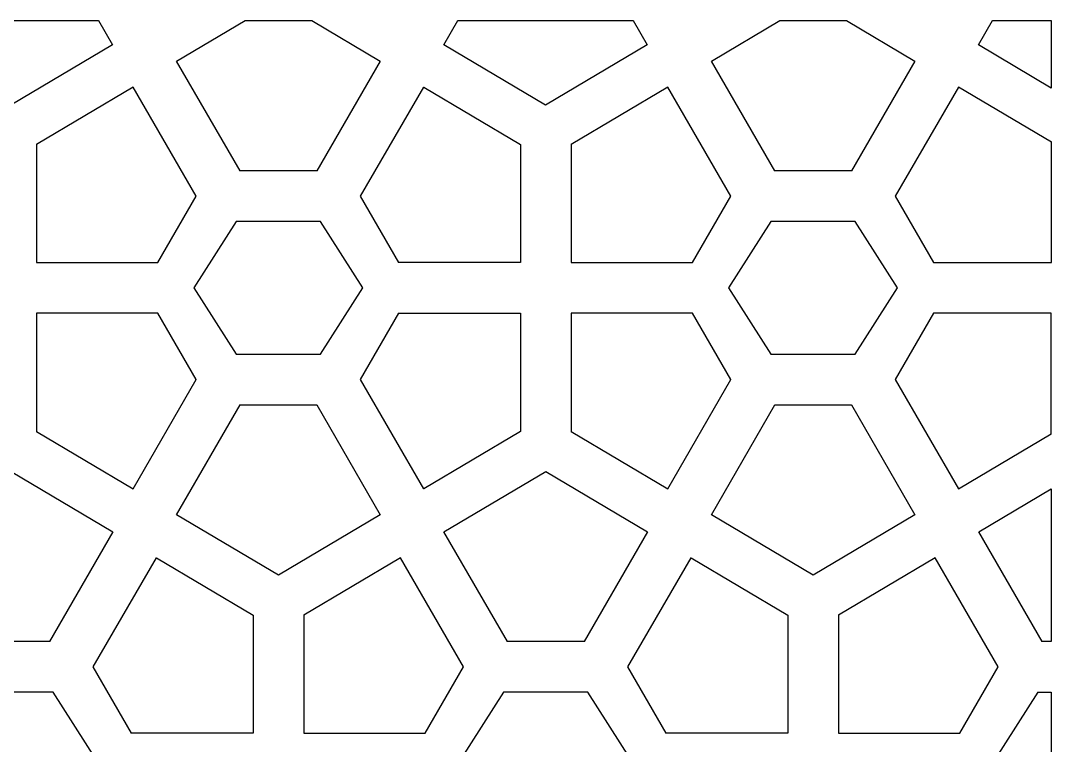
# Model space of a CAD drawing. Header units: centimetres. Extents: x -86 to 86, y -100 to 100.
# Drawn here: x -36.78 to -6.28, y 78.53 to 99.99 of the extents above; entities that cross this region are included whole.
import ezdxf

# ---------------------------------------------------------------- set-up
doc = ezdxf.new("R2010")
doc.units = ezdxf.units.CM
doc.header["$MEASUREMENT"] = 0
doc.layers.add('layer 1', color=7, linetype='Continuous')

msp = doc.modelspace()

# ---------------------------------------------------------------- linework, layer by layer
at = {"layer": 'layer 1', "color": 230}
for points, knots in [([(-39.66492, 99.98622), (-39.66492, 99.98622), (-40.07926, 99.26857), (-40.07926, 99.26857), (-40.07926, 99.26857), (-40.07926, 99.26857), (-37.06929, 97.482), (-37.06929, 97.482), (-37.06929, 97.482), (-37.06929, 97.482), (-34.05943, 99.26851), (-34.05943, 99.26851), (-34.05943, 99.26851), (-34.05943, 99.26851), (-34.47383, 99.98622), (-34.47383, 99.98622), (-34.47383, 99.98622), (-34.47383, 99.98622), (-39.66492, 99.98622), (-39.66492, 99.98622)], [0, 0, 0, 0, 0.16666667, 0.16666667, 0.16666667, 0.16666667, 0.33333333, 0.33333333, 0.33333333, 0.33333333, 0.5, 0.5, 0.5, 0.5, 0.66666667, 0.66666667, 0.66666667, 0.66666667, 1, 1, 1, 1]), ([(-30.13934, 99.98622), (-30.13934, 99.98622), (-32.16243, 98.78538), (-32.16243, 98.78538), (-32.16243, 98.78538), (-32.16243, 98.78538), (-30.28652, 95.53615), (-30.28652, 95.53615), (-30.28652, 95.53615), (-30.28652, 95.53615), (-28.01838, 95.53615), (-28.01838, 95.53615), (-28.01838, 95.53615), (-28.01838, 95.53615), (-26.1424, 98.78545), (-26.1424, 98.78545), (-26.1424, 98.78545), (-26.1424, 98.78545), (-28.16544, 99.98622), (-28.16544, 99.98622), (-28.16544, 99.98622), (-28.16544, 99.98622), (-30.13934, 99.98622), (-30.13934, 99.98622)], [0, 0, 0, 0, 0.14285714, 0.14285714, 0.14285714, 0.14285714, 0.28571429, 0.28571429, 0.28571429, 0.28571429, 0.42857143, 0.42857143, 0.42857143, 0.42857143, 0.57142857, 0.57142857, 0.57142857, 0.57142857, 0.71428571, 0.71428571, 0.71428571, 0.71428571, 1, 1, 1, 1]), ([(-23.84461, 99.98622), (-23.84461, 99.98622), (-24.25881, 99.26878), (-24.25881, 99.26878), (-24.25881, 99.26878), (-24.25881, 99.26878), (-21.24884, 97.48221), (-21.24884, 97.48221), (-21.24884, 97.48221), (-21.24884, 97.48221), (-18.23898, 99.26872), (-18.23898, 99.26872), (-18.23898, 99.26872), (-18.23898, 99.26872), (-18.65325, 99.98622), (-18.65325, 99.98622), (-18.65325, 99.98622), (-18.65325, 99.98622), (-23.84461, 99.98622), (-23.84461, 99.98622)], [0, 0, 0, 0, 0.16666667, 0.16666667, 0.16666667, 0.16666667, 0.33333333, 0.33333333, 0.33333333, 0.33333333, 0.5, 0.5, 0.5, 0.5, 0.66666667, 0.66666667, 0.66666667, 0.66666667, 1, 1, 1, 1]), ([(-14.31919, 99.98622), (-14.31919, 99.98622), (-16.34192, 98.7856), (-16.34192, 98.7856), (-16.34192, 98.7856), (-16.34192, 98.7856), (-14.46601, 95.53637), (-14.46601, 95.53637), (-14.46601, 95.53637), (-14.46601, 95.53637), (-12.19787, 95.53637), (-12.19787, 95.53637), (-12.19787, 95.53637), (-12.19787, 95.53637), (-10.32189, 98.78567), (-10.32189, 98.78567), (-10.32189, 98.78567), (-10.32189, 98.78567), (-12.34456, 99.98622), (-12.34456, 99.98622), (-12.34456, 99.98622), (-12.34456, 99.98622), (-14.31919, 99.98622), (-14.31919, 99.98622)], [0, 0, 0, 0, 0.14285714, 0.14285714, 0.14285714, 0.14285714, 0.28571429, 0.28571429, 0.28571429, 0.28571429, 0.42857143, 0.42857143, 0.42857143, 0.42857143, 0.57142857, 0.57142857, 0.57142857, 0.57142857, 0.71428571, 0.71428571, 0.71428571, 0.71428571, 1, 1, 1, 1]), ([(-8.02421, 99.98622), (-8.02421, 99.98622), (-8.4383, 99.269), (-8.4383, 99.269), (-8.4383, 99.269), (-8.4383, 99.269), (-6.28494, 97.98857), (-6.28494, 97.98857), (-6.28494, 97.98857), (-6.28494, 97.98857), (-6.28494, 99.98622), (-6.28494, 99.98622), (-6.28494, 99.98622), (-6.28494, 99.98622), (-8.02421, 99.98622), (-8.02421, 99.98622)], [0, 0, 0, 0, 0.2, 0.2, 0.2, 0.2, 0.4, 0.4, 0.4, 0.4, 0.6, 0.6, 0.6, 0.6, 1, 1, 1, 1]), ([(-36.31268, 92.82193), (-36.31268, 92.82193), (-36.31269, 96.32197), (-36.31269, 96.32197), (-36.31269, 96.32197), (-36.31269, 96.32197), (-33.45242, 98.01972), (-33.45242, 98.01972), (-33.45242, 98.01972), (-33.45242, 98.01972), (-31.58545, 94.78606), (-31.58545, 94.78606), (-31.58545, 94.78606), (-31.58545, 94.78606), (-32.71947, 92.82193), (-32.71947, 92.82193), (-32.71947, 92.82193), (-32.71947, 92.82193), (-36.31268, 92.82193), (-36.31268, 92.82193)], [0, 0, 0, 0, 0.16666667, 0.16666667, 0.16666667, 0.16666667, 0.33333333, 0.33333333, 0.33333333, 0.33333333, 0.5, 0.5, 0.5, 0.5, 0.66666667, 0.66666667, 0.66666667, 0.66666667, 1, 1, 1, 1]), ([(-21.99211, 92.82193), (-21.99211, 92.82193), (-21.99209, 96.32199), (-21.99209, 96.32199), (-21.99209, 96.32199), (-21.99209, 96.32199), (-24.85242, 98.01975), (-24.85242, 98.01975), (-24.85242, 98.01975), (-24.85242, 98.01975), (-26.71938, 94.78611), (-26.71938, 94.78611), (-26.71938, 94.78611), (-26.71938, 94.78611), (-25.58537, 92.82193), (-25.58537, 92.82193), (-25.58537, 92.82193), (-25.58537, 92.82193), (-21.99211, 92.82193), (-21.99211, 92.82193)], [0, 0, 0, 0, 0.16666667, 0.16666667, 0.16666667, 0.16666667, 0.33333333, 0.33333333, 0.33333333, 0.33333333, 0.5, 0.5, 0.5, 0.5, 0.66666667, 0.66666667, 0.66666667, 0.66666667, 1, 1, 1, 1]), ([(-20.49217, 92.82215), (-20.49217, 92.82215), (-20.49218, 96.32219), (-20.49218, 96.32219), (-20.49218, 96.32219), (-20.49218, 96.32219), (-17.63191, 98.01994), (-17.63191, 98.01994), (-17.63191, 98.01994), (-17.63191, 98.01994), (-15.76494, 94.78628), (-15.76494, 94.78628), (-15.76494, 94.78628), (-15.76494, 94.78628), (-16.89896, 92.82215), (-16.89896, 92.82215), (-16.89896, 92.82215), (-16.89896, 92.82215), (-20.49217, 92.82215), (-20.49217, 92.82215)], [0, 0, 0, 0, 0.16666667, 0.16666667, 0.16666667, 0.16666667, 0.33333333, 0.33333333, 0.33333333, 0.33333333, 0.5, 0.5, 0.5, 0.5, 0.66666667, 0.66666667, 0.66666667, 0.66666667, 1, 1, 1, 1]), ([(-6.28108, 96.38719), (-6.28108, 96.38719), (-6.28107, 92.82215), (-6.28107, 92.82215), (-6.28107, 92.82215), (-6.28107, 92.82215), (-9.76486, 92.82215), (-9.76486, 92.82215), (-9.76486, 92.82215), (-9.76486, 92.82215), (-10.89887, 94.78633), (-10.89887, 94.78633), (-10.89887, 94.78633), (-10.89887, 94.78633), (-9.03191, 98.01997), (-9.03191, 98.01997), (-9.03191, 98.01997), (-9.03191, 98.01997), (-6.28108, 96.38719), (-6.28108, 96.38719)], [0, 0, 0, 0, 0.16666667, 0.16666667, 0.16666667, 0.16666667, 0.33333333, 0.33333333, 0.33333333, 0.33333333, 0.5, 0.5, 0.5, 0.5, 0.66666667, 0.66666667, 0.66666667, 0.66666667, 1, 1, 1, 1]), ([(-31.65238, 92.07206), (-31.65238, 92.07206), (-30.40238, 94.03615), (-30.40238, 94.03615), (-30.40238, 94.03615), (-30.40238, 94.03615), (-27.9024, 94.03615), (-27.9024, 94.03615), (-27.9024, 94.03615), (-27.9024, 94.03615), (-26.65238, 92.07206), (-26.65238, 92.07206), (-26.65238, 92.07206), (-26.65238, 92.07206), (-27.90239, 90.10795), (-27.90239, 90.10795), (-27.90239, 90.10795), (-27.90239, 90.10795), (-30.4024, 90.10795), (-30.4024, 90.10795), (-30.4024, 90.10795), (-30.4024, 90.10795), (-31.65238, 92.07206), (-31.65238, 92.07206)], [0, 0, 0, 0, 0.14285714, 0.14285714, 0.14285714, 0.14285714, 0.28571429, 0.28571429, 0.28571429, 0.28571429, 0.42857143, 0.42857143, 0.42857143, 0.42857143, 0.57142857, 0.57142857, 0.57142857, 0.57142857, 0.71428571, 0.71428571, 0.71428571, 0.71428571, 1, 1, 1, 1]), ([(-15.83187, 92.07228), (-15.83187, 92.07228), (-14.58187, 94.03637), (-14.58187, 94.03637), (-14.58187, 94.03637), (-14.58187, 94.03637), (-12.08189, 94.03637), (-12.08189, 94.03637), (-12.08189, 94.03637), (-12.08189, 94.03637), (-10.83187, 92.07228), (-10.83187, 92.07228), (-10.83187, 92.07228), (-10.83187, 92.07228), (-12.08188, 90.10817), (-12.08188, 90.10817), (-12.08188, 90.10817), (-12.08188, 90.10817), (-14.58189, 90.10817), (-14.58189, 90.10817), (-14.58189, 90.10817), (-14.58189, 90.10817), (-15.83187, 92.07228), (-15.83187, 92.07228)], [0, 0, 0, 0, 0.14285714, 0.14285714, 0.14285714, 0.14285714, 0.28571429, 0.28571429, 0.28571429, 0.28571429, 0.42857143, 0.42857143, 0.42857143, 0.42857143, 0.57142857, 0.57142857, 0.57142857, 0.57142857, 0.71428571, 0.71428571, 0.71428571, 0.71428571, 1, 1, 1, 1]), ([(-33.45233, 86.12426), (-33.45233, 86.12426), (-36.31265, 87.82199), (-36.31265, 87.82199), (-36.31265, 87.82199), (-36.31265, 87.82199), (-36.31265, 91.32194), (-36.31265, 91.32194), (-36.31265, 91.32194), (-36.31265, 91.32194), (-32.71931, 91.32193), (-32.71931, 91.32193), (-32.71931, 91.32193), (-32.71931, 91.32193), (-31.58539, 89.35789), (-31.58539, 89.35789), (-31.58539, 89.35789), (-31.58539, 89.35789), (-33.45233, 86.12426), (-33.45233, 86.12426)], [0, 0, 0, 0, 0.16666667, 0.16666667, 0.16666667, 0.16666667, 0.33333333, 0.33333333, 0.33333333, 0.33333333, 0.5, 0.5, 0.5, 0.5, 0.66666667, 0.66666667, 0.66666667, 0.66666667, 1, 1, 1, 1]), ([(-24.85251, 86.12419), (-24.85251, 86.12419), (-21.99213, 87.82197), (-21.99213, 87.82197), (-21.99213, 87.82197), (-21.99213, 87.82197), (-21.99213, 91.32193), (-21.99213, 91.32193), (-21.99213, 91.32193), (-21.99213, 91.32193), (-25.58551, 91.32193), (-25.58551, 91.32193), (-25.58551, 91.32193), (-25.58551, 91.32193), (-26.71947, 89.35782), (-26.71947, 89.35782), (-26.71947, 89.35782), (-26.71947, 89.35782), (-24.85251, 86.12419), (-24.85251, 86.12419)], [0, 0, 0, 0, 0.16666667, 0.16666667, 0.16666667, 0.16666667, 0.33333333, 0.33333333, 0.33333333, 0.33333333, 0.5, 0.5, 0.5, 0.5, 0.66666667, 0.66666667, 0.66666667, 0.66666667, 1, 1, 1, 1]), ([(-17.63182, 86.12448), (-17.63182, 86.12448), (-20.49214, 87.82221), (-20.49214, 87.82221), (-20.49214, 87.82221), (-20.49214, 87.82221), (-20.49214, 91.32216), (-20.49214, 91.32216), (-20.49214, 91.32216), (-20.49214, 91.32216), (-16.8988, 91.32215), (-16.8988, 91.32215), (-16.8988, 91.32215), (-16.8988, 91.32215), (-15.76488, 89.35811), (-15.76488, 89.35811), (-15.76488, 89.35811), (-15.76488, 89.35811), (-17.63182, 86.12448), (-17.63182, 86.12448)], [0, 0, 0, 0, 0.16666667, 0.16666667, 0.16666667, 0.16666667, 0.33333333, 0.33333333, 0.33333333, 0.33333333, 0.5, 0.5, 0.5, 0.5, 0.66666667, 0.66666667, 0.66666667, 0.66666667, 1, 1, 1, 1]), ([(-6.28494, 91.32215), (-6.28494, 91.32215), (-6.28494, 87.75495), (-6.28494, 87.75495), (-6.28494, 87.75495), (-6.28494, 87.75495), (-9.032, 86.12441), (-9.032, 86.12441), (-9.032, 86.12441), (-9.032, 86.12441), (-10.89896, 89.35804), (-10.89896, 89.35804), (-10.89896, 89.35804), (-10.89896, 89.35804), (-9.765, 91.32215), (-9.765, 91.32215), (-9.765, 91.32215), (-9.765, 91.32215), (-6.28494, 91.32215), (-6.28494, 91.32215)], [0, 0, 0, 0, 0.16666667, 0.16666667, 0.16666667, 0.16666667, 0.33333333, 0.33333333, 0.33333333, 0.33333333, 0.5, 0.5, 0.5, 0.5, 0.66666667, 0.66666667, 0.66666667, 0.66666667, 1, 1, 1, 1]), ([(-32.16234, 85.3586), (-32.16234, 85.3586), (-29.15237, 83.57203), (-29.15237, 83.57203), (-29.15237, 83.57203), (-29.15237, 83.57203), (-26.14251, 85.35854), (-26.14251, 85.35854), (-26.14251, 85.35854), (-26.14251, 85.35854), (-28.01856, 88.60794), (-28.01856, 88.60794), (-28.01856, 88.60794), (-28.01856, 88.60794), (-30.28633, 88.60795), (-30.28633, 88.60795), (-30.28633, 88.60795), (-30.28633, 88.60795), (-32.16234, 85.3586), (-32.16234, 85.3586)], [0, 0, 0, 0, 0.16666667, 0.16666667, 0.16666667, 0.16666667, 0.33333333, 0.33333333, 0.33333333, 0.33333333, 0.5, 0.5, 0.5, 0.5, 0.66666667, 0.66666667, 0.66666667, 0.66666667, 1, 1, 1, 1]), ([(-16.34183, 85.35882), (-16.34183, 85.35882), (-13.33186, 83.57225), (-13.33186, 83.57225), (-13.33186, 83.57225), (-13.33186, 83.57225), (-10.322, 85.35876), (-10.322, 85.35876), (-10.322, 85.35876), (-10.322, 85.35876), (-12.19805, 88.60816), (-12.19805, 88.60816), (-12.19805, 88.60816), (-12.19805, 88.60816), (-14.46582, 88.60817), (-14.46582, 88.60817), (-14.46582, 88.60817), (-14.46582, 88.60817), (-16.34183, 85.35882), (-16.34183, 85.35882)], [0, 0, 0, 0, 0.16666667, 0.16666667, 0.16666667, 0.16666667, 0.33333333, 0.33333333, 0.33333333, 0.33333333, 0.5, 0.5, 0.5, 0.5, 0.66666667, 0.66666667, 0.66666667, 0.66666667, 1, 1, 1, 1]), ([(-34.05242, 84.85231), (-34.05242, 84.85231), (-37.06239, 86.63889), (-37.06239, 86.63889), (-37.06239, 86.63889), (-37.06239, 86.63889), (-40.07245, 84.85224), (-40.07245, 84.85224), (-40.07245, 84.85224), (-40.07245, 84.85224), (-38.19654, 81.60301), (-38.19654, 81.60301), (-38.19654, 81.60301), (-38.19654, 81.60301), (-35.9284, 81.60301), (-35.9284, 81.60301), (-35.9284, 81.60301), (-35.9284, 81.60301), (-34.05242, 84.85231), (-34.05242, 84.85231)], [0, 0, 0, 0, 0.16666667, 0.16666667, 0.16666667, 0.16666667, 0.33333333, 0.33333333, 0.33333333, 0.33333333, 0.5, 0.5, 0.5, 0.5, 0.66666667, 0.66666667, 0.66666667, 0.66666667, 1, 1, 1, 1]), ([(-18.23197, 84.85252), (-18.23197, 84.85252), (-21.24194, 86.6391), (-21.24194, 86.6391), (-21.24194, 86.6391), (-21.24194, 86.6391), (-24.252, 84.85245), (-24.252, 84.85245), (-24.252, 84.85245), (-24.252, 84.85245), (-22.37609, 81.60322), (-22.37609, 81.60322), (-22.37609, 81.60322), (-22.37609, 81.60322), (-20.10795, 81.60322), (-20.10795, 81.60322), (-20.10795, 81.60322), (-20.10795, 81.60322), (-18.23197, 84.85252), (-18.23197, 84.85252)], [0, 0, 0, 0, 0.16666667, 0.16666667, 0.16666667, 0.16666667, 0.33333333, 0.33333333, 0.33333333, 0.33333333, 0.5, 0.5, 0.5, 0.5, 0.66666667, 0.66666667, 0.66666667, 0.66666667, 1, 1, 1, 1]), ([(-6.28494, 86.12902), (-6.28494, 86.12902), (-8.43149, 84.85267), (-8.43149, 84.85267), (-8.43149, 84.85267), (-8.43149, 84.85267), (-6.55558, 81.60344), (-6.55558, 81.60344), (-6.55558, 81.60344), (-6.55558, 81.60344), (-6.28494, 81.60344), (-6.28494, 81.60344), (-6.28494, 81.60344), (-6.28494, 81.60344), (-6.28494, 86.12902), (-6.28494, 86.12902)], [0, 0, 0, 0, 0.2, 0.2, 0.2, 0.2, 0.4, 0.4, 0.4, 0.4, 0.6, 0.6, 0.6, 0.6, 1, 1, 1, 1]), ([(-29.90213, 78.88879), (-29.90213, 78.88879), (-29.90211, 82.38885), (-29.90211, 82.38885), (-29.90211, 82.38885), (-29.90211, 82.38885), (-32.76244, 84.08661), (-32.76244, 84.08661), (-32.76244, 84.08661), (-32.76244, 84.08661), (-34.6294, 80.85297), (-34.6294, 80.85297), (-34.6294, 80.85297), (-34.6294, 80.85297), (-33.49539, 78.88879), (-33.49539, 78.88879), (-33.49539, 78.88879), (-33.49539, 78.88879), (-29.90213, 78.88879), (-29.90213, 78.88879)], [0, 0, 0, 0, 0.16666667, 0.16666667, 0.16666667, 0.16666667, 0.33333333, 0.33333333, 0.33333333, 0.33333333, 0.5, 0.5, 0.5, 0.5, 0.66666667, 0.66666667, 0.66666667, 0.66666667, 1, 1, 1, 1]), ([(-28.40225, 78.889), (-28.40225, 78.889), (-28.40226, 82.38904), (-28.40226, 82.38904), (-28.40226, 82.38904), (-28.40226, 82.38904), (-25.54199, 84.08679), (-25.54199, 84.08679), (-25.54199, 84.08679), (-25.54199, 84.08679), (-23.67502, 80.85313), (-23.67502, 80.85313), (-23.67502, 80.85313), (-23.67502, 80.85313), (-24.80904, 78.889), (-24.80904, 78.889), (-24.80904, 78.889), (-24.80904, 78.889), (-28.40225, 78.889), (-28.40225, 78.889)], [0, 0, 0, 0, 0.16666667, 0.16666667, 0.16666667, 0.16666667, 0.33333333, 0.33333333, 0.33333333, 0.33333333, 0.5, 0.5, 0.5, 0.5, 0.66666667, 0.66666667, 0.66666667, 0.66666667, 1, 1, 1, 1]), ([(-14.08168, 78.889), (-14.08168, 78.889), (-14.08166, 82.38906), (-14.08166, 82.38906), (-14.08166, 82.38906), (-14.08166, 82.38906), (-16.94199, 84.08682), (-16.94199, 84.08682), (-16.94199, 84.08682), (-16.94199, 84.08682), (-18.80895, 80.85318), (-18.80895, 80.85318), (-18.80895, 80.85318), (-18.80895, 80.85318), (-17.67494, 78.889), (-17.67494, 78.889), (-17.67494, 78.889), (-17.67494, 78.889), (-14.08168, 78.889), (-14.08168, 78.889)], [0, 0, 0, 0, 0.16666667, 0.16666667, 0.16666667, 0.16666667, 0.33333333, 0.33333333, 0.33333333, 0.33333333, 0.5, 0.5, 0.5, 0.5, 0.66666667, 0.66666667, 0.66666667, 0.66666667, 1, 1, 1, 1]), ([(-12.58174, 78.88922), (-12.58174, 78.88922), (-12.58175, 82.38926), (-12.58175, 82.38926), (-12.58175, 82.38926), (-12.58175, 82.38926), (-9.72148, 84.08701), (-9.72148, 84.08701), (-9.72148, 84.08701), (-9.72148, 84.08701), (-7.85451, 80.85335), (-7.85451, 80.85335), (-7.85451, 80.85335), (-7.85451, 80.85335), (-8.98853, 78.88922), (-8.98853, 78.88922), (-8.98853, 78.88922), (-8.98853, 78.88922), (-12.58174, 78.88922), (-12.58174, 78.88922)], [0, 0, 0, 0, 0.16666667, 0.16666667, 0.16666667, 0.16666667, 0.33333333, 0.33333333, 0.33333333, 0.33333333, 0.5, 0.5, 0.5, 0.5, 0.66666667, 0.66666667, 0.66666667, 0.66666667, 1, 1, 1, 1]), ([(-39.5624, 78.13892), (-39.5624, 78.13892), (-38.3124, 80.10301), (-38.3124, 80.10301), (-38.3124, 80.10301), (-38.3124, 80.10301), (-35.81242, 80.10301), (-35.81242, 80.10301), (-35.81242, 80.10301), (-35.81242, 80.10301), (-34.5624, 78.13892), (-34.5624, 78.13892), (-34.5624, 78.13892), (-34.5624, 78.13892), (-35.81241, 76.17481), (-35.81241, 76.17481), (-35.81241, 76.17481), (-35.81241, 76.17481), (-38.31242, 76.17481), (-38.31242, 76.17481), (-38.31242, 76.17481), (-38.31242, 76.17481), (-39.5624, 78.13892), (-39.5624, 78.13892)], [0, 0, 0, 0, 0.14285714, 0.14285714, 0.14285714, 0.14285714, 0.28571429, 0.28571429, 0.28571429, 0.28571429, 0.42857143, 0.42857143, 0.42857143, 0.42857143, 0.57142857, 0.57142857, 0.57142857, 0.57142857, 0.71428571, 0.71428571, 0.71428571, 0.71428571, 1, 1, 1, 1]), ([(-23.74195, 78.13913), (-23.74195, 78.13913), (-22.49195, 80.10322), (-22.49195, 80.10322), (-22.49195, 80.10322), (-22.49195, 80.10322), (-19.99197, 80.10322), (-19.99197, 80.10322), (-19.99197, 80.10322), (-19.99197, 80.10322), (-18.74195, 78.13913), (-18.74195, 78.13913), (-18.74195, 78.13913), (-18.74195, 78.13913), (-19.99196, 76.17502), (-19.99196, 76.17502), (-19.99196, 76.17502), (-19.99196, 76.17502), (-22.49197, 76.17502), (-22.49197, 76.17502), (-22.49197, 76.17502), (-22.49197, 76.17502), (-23.74195, 78.13913), (-23.74195, 78.13913)], [0, 0, 0, 0, 0.14285714, 0.14285714, 0.14285714, 0.14285714, 0.28571429, 0.28571429, 0.28571429, 0.28571429, 0.42857143, 0.42857143, 0.42857143, 0.42857143, 0.57142857, 0.57142857, 0.57142857, 0.57142857, 0.71428571, 0.71428571, 0.71428571, 0.71428571, 1, 1, 1, 1]), ([(-6.28494, 80.10348), (-6.28494, 80.10348), (-6.67144, 80.10344), (-6.67144, 80.10344), (-6.67144, 80.10344), (-6.67144, 80.10344), (-7.92144, 78.13935), (-7.92144, 78.13935), (-7.92144, 78.13935), (-7.92144, 78.13935), (-6.67146, 76.17524), (-6.67146, 76.17524), (-6.67146, 76.17524), (-6.67146, 76.17524), (-6.28494, 76.17524), (-6.28494, 76.17524), (-6.28494, 76.17524), (-6.28494, 76.17524), (-6.28494, 80.10348), (-6.28494, 80.10348)], [0, 0, 0, 0, 0.16666667, 0.16666667, 0.16666667, 0.16666667, 0.33333333, 0.33333333, 0.33333333, 0.33333333, 0.5, 0.5, 0.5, 0.5, 0.66666667, 0.66666667, 0.66666667, 0.66666667, 1, 1, 1, 1])]:
    msp.add_open_spline(points, degree=3, knots=knots, dxfattribs=at)
at = {"layer": 'layer 1', "color": 250, "lineweight": 9}
for points, knots in [([(-39.66492, 99.98622), (-39.66492, 99.98622), (-40.07926, 99.26857), (-40.07926, 99.26857), (-40.07926, 99.26857), (-40.07926, 99.26857), (-37.06929, 97.482), (-37.06929, 97.482), (-37.06929, 97.482), (-37.06929, 97.482), (-34.05943, 99.26851), (-34.05943, 99.26851), (-34.05943, 99.26851), (-34.05943, 99.26851), (-34.47383, 99.98622), (-34.47383, 99.98622), (-34.47383, 99.98622), (-34.47383, 99.98622), (-39.66492, 99.98622), (-39.66492, 99.98622)], [0, 0, 0, 0, 0.16666667, 0.16666667, 0.16666667, 0.16666667, 0.33333333, 0.33333333, 0.33333333, 0.33333333, 0.5, 0.5, 0.5, 0.5, 0.66666667, 0.66666667, 0.66666667, 0.66666667, 1, 1, 1, 1]), ([(-30.13934, 99.98622), (-30.13934, 99.98622), (-32.16243, 98.78538), (-32.16243, 98.78538), (-32.16243, 98.78538), (-32.16243, 98.78538), (-30.28652, 95.53615), (-30.28652, 95.53615), (-30.28652, 95.53615), (-30.28652, 95.53615), (-28.01838, 95.53615), (-28.01838, 95.53615), (-28.01838, 95.53615), (-28.01838, 95.53615), (-26.1424, 98.78545), (-26.1424, 98.78545), (-26.1424, 98.78545), (-26.1424, 98.78545), (-28.16544, 99.98622), (-28.16544, 99.98622), (-28.16544, 99.98622), (-28.16544, 99.98622), (-30.13934, 99.98622), (-30.13934, 99.98622)], [0, 0, 0, 0, 0.14285714, 0.14285714, 0.14285714, 0.14285714, 0.28571429, 0.28571429, 0.28571429, 0.28571429, 0.42857143, 0.42857143, 0.42857143, 0.42857143, 0.57142857, 0.57142857, 0.57142857, 0.57142857, 0.71428571, 0.71428571, 0.71428571, 0.71428571, 1, 1, 1, 1]), ([(-23.84461, 99.98622), (-23.84461, 99.98622), (-24.25881, 99.26878), (-24.25881, 99.26878), (-24.25881, 99.26878), (-24.25881, 99.26878), (-21.24884, 97.48221), (-21.24884, 97.48221), (-21.24884, 97.48221), (-21.24884, 97.48221), (-18.23898, 99.26872), (-18.23898, 99.26872), (-18.23898, 99.26872), (-18.23898, 99.26872), (-18.65325, 99.98622), (-18.65325, 99.98622), (-18.65325, 99.98622), (-18.65325, 99.98622), (-23.84461, 99.98622), (-23.84461, 99.98622)], [0, 0, 0, 0, 0.16666667, 0.16666667, 0.16666667, 0.16666667, 0.33333333, 0.33333333, 0.33333333, 0.33333333, 0.5, 0.5, 0.5, 0.5, 0.66666667, 0.66666667, 0.66666667, 0.66666667, 1, 1, 1, 1]), ([(-14.31919, 99.98622), (-14.31919, 99.98622), (-16.34192, 98.7856), (-16.34192, 98.7856), (-16.34192, 98.7856), (-16.34192, 98.7856), (-14.46601, 95.53637), (-14.46601, 95.53637), (-14.46601, 95.53637), (-14.46601, 95.53637), (-12.19787, 95.53637), (-12.19787, 95.53637), (-12.19787, 95.53637), (-12.19787, 95.53637), (-10.32189, 98.78567), (-10.32189, 98.78567), (-10.32189, 98.78567), (-10.32189, 98.78567), (-12.34456, 99.98622), (-12.34456, 99.98622), (-12.34456, 99.98622), (-12.34456, 99.98622), (-14.31919, 99.98622), (-14.31919, 99.98622)], [0, 0, 0, 0, 0.14285714, 0.14285714, 0.14285714, 0.14285714, 0.28571429, 0.28571429, 0.28571429, 0.28571429, 0.42857143, 0.42857143, 0.42857143, 0.42857143, 0.57142857, 0.57142857, 0.57142857, 0.57142857, 0.71428571, 0.71428571, 0.71428571, 0.71428571, 1, 1, 1, 1]), ([(-8.02421, 99.98622), (-8.02421, 99.98622), (-8.4383, 99.269), (-8.4383, 99.269), (-8.4383, 99.269), (-8.4383, 99.269), (-6.28494, 97.98857), (-6.28494, 97.98857), (-6.28494, 97.98857), (-6.28494, 97.98857), (-6.28494, 99.98622), (-6.28494, 99.98622), (-6.28494, 99.98622), (-6.28494, 99.98622), (-8.02421, 99.98622), (-8.02421, 99.98622)], [0, 0, 0, 0, 0.2, 0.2, 0.2, 0.2, 0.4, 0.4, 0.4, 0.4, 0.6, 0.6, 0.6, 0.6, 1, 1, 1, 1]), ([(-36.31268, 92.82193), (-36.31268, 92.82193), (-36.31269, 96.32197), (-36.31269, 96.32197), (-36.31269, 96.32197), (-36.31269, 96.32197), (-33.45242, 98.01972), (-33.45242, 98.01972), (-33.45242, 98.01972), (-33.45242, 98.01972), (-31.58545, 94.78606), (-31.58545, 94.78606), (-31.58545, 94.78606), (-31.58545, 94.78606), (-32.71947, 92.82193), (-32.71947, 92.82193), (-32.71947, 92.82193), (-32.71947, 92.82193), (-36.31268, 92.82193), (-36.31268, 92.82193)], [0, 0, 0, 0, 0.16666667, 0.16666667, 0.16666667, 0.16666667, 0.33333333, 0.33333333, 0.33333333, 0.33333333, 0.5, 0.5, 0.5, 0.5, 0.66666667, 0.66666667, 0.66666667, 0.66666667, 1, 1, 1, 1]), ([(-21.99211, 92.82193), (-21.99211, 92.82193), (-21.99209, 96.32199), (-21.99209, 96.32199), (-21.99209, 96.32199), (-21.99209, 96.32199), (-24.85242, 98.01975), (-24.85242, 98.01975), (-24.85242, 98.01975), (-24.85242, 98.01975), (-26.71938, 94.78611), (-26.71938, 94.78611), (-26.71938, 94.78611), (-26.71938, 94.78611), (-25.58537, 92.82193), (-25.58537, 92.82193), (-25.58537, 92.82193), (-25.58537, 92.82193), (-21.99211, 92.82193), (-21.99211, 92.82193)], [0, 0, 0, 0, 0.16666667, 0.16666667, 0.16666667, 0.16666667, 0.33333333, 0.33333333, 0.33333333, 0.33333333, 0.5, 0.5, 0.5, 0.5, 0.66666667, 0.66666667, 0.66666667, 0.66666667, 1, 1, 1, 1]), ([(-20.49217, 92.82215), (-20.49217, 92.82215), (-20.49218, 96.32219), (-20.49218, 96.32219), (-20.49218, 96.32219), (-20.49218, 96.32219), (-17.63191, 98.01994), (-17.63191, 98.01994), (-17.63191, 98.01994), (-17.63191, 98.01994), (-15.76494, 94.78628), (-15.76494, 94.78628), (-15.76494, 94.78628), (-15.76494, 94.78628), (-16.89896, 92.82215), (-16.89896, 92.82215), (-16.89896, 92.82215), (-16.89896, 92.82215), (-20.49217, 92.82215), (-20.49217, 92.82215)], [0, 0, 0, 0, 0.16666667, 0.16666667, 0.16666667, 0.16666667, 0.33333333, 0.33333333, 0.33333333, 0.33333333, 0.5, 0.5, 0.5, 0.5, 0.66666667, 0.66666667, 0.66666667, 0.66666667, 1, 1, 1, 1]), ([(-6.28108, 96.38719), (-6.28108, 96.38719), (-6.28107, 92.82215), (-6.28107, 92.82215), (-6.28107, 92.82215), (-6.28107, 92.82215), (-9.76486, 92.82215), (-9.76486, 92.82215), (-9.76486, 92.82215), (-9.76486, 92.82215), (-10.89887, 94.78633), (-10.89887, 94.78633), (-10.89887, 94.78633), (-10.89887, 94.78633), (-9.03191, 98.01997), (-9.03191, 98.01997), (-9.03191, 98.01997), (-9.03191, 98.01997), (-6.28108, 96.38719), (-6.28108, 96.38719)], [0, 0, 0, 0, 0.16666667, 0.16666667, 0.16666667, 0.16666667, 0.33333333, 0.33333333, 0.33333333, 0.33333333, 0.5, 0.5, 0.5, 0.5, 0.66666667, 0.66666667, 0.66666667, 0.66666667, 1, 1, 1, 1]), ([(-31.65238, 92.07206), (-31.65238, 92.07206), (-30.40238, 94.03615), (-30.40238, 94.03615), (-30.40238, 94.03615), (-30.40238, 94.03615), (-27.9024, 94.03615), (-27.9024, 94.03615), (-27.9024, 94.03615), (-27.9024, 94.03615), (-26.65238, 92.07206), (-26.65238, 92.07206), (-26.65238, 92.07206), (-26.65238, 92.07206), (-27.90239, 90.10795), (-27.90239, 90.10795), (-27.90239, 90.10795), (-27.90239, 90.10795), (-30.4024, 90.10795), (-30.4024, 90.10795), (-30.4024, 90.10795), (-30.4024, 90.10795), (-31.65238, 92.07206), (-31.65238, 92.07206)], [0, 0, 0, 0, 0.14285714, 0.14285714, 0.14285714, 0.14285714, 0.28571429, 0.28571429, 0.28571429, 0.28571429, 0.42857143, 0.42857143, 0.42857143, 0.42857143, 0.57142857, 0.57142857, 0.57142857, 0.57142857, 0.71428571, 0.71428571, 0.71428571, 0.71428571, 1, 1, 1, 1]), ([(-15.83187, 92.07228), (-15.83187, 92.07228), (-14.58187, 94.03637), (-14.58187, 94.03637), (-14.58187, 94.03637), (-14.58187, 94.03637), (-12.08189, 94.03637), (-12.08189, 94.03637), (-12.08189, 94.03637), (-12.08189, 94.03637), (-10.83187, 92.07228), (-10.83187, 92.07228), (-10.83187, 92.07228), (-10.83187, 92.07228), (-12.08188, 90.10817), (-12.08188, 90.10817), (-12.08188, 90.10817), (-12.08188, 90.10817), (-14.58189, 90.10817), (-14.58189, 90.10817), (-14.58189, 90.10817), (-14.58189, 90.10817), (-15.83187, 92.07228), (-15.83187, 92.07228)], [0, 0, 0, 0, 0.14285714, 0.14285714, 0.14285714, 0.14285714, 0.28571429, 0.28571429, 0.28571429, 0.28571429, 0.42857143, 0.42857143, 0.42857143, 0.42857143, 0.57142857, 0.57142857, 0.57142857, 0.57142857, 0.71428571, 0.71428571, 0.71428571, 0.71428571, 1, 1, 1, 1]), ([(-33.45233, 86.12426), (-33.45233, 86.12426), (-36.31265, 87.82199), (-36.31265, 87.82199), (-36.31265, 87.82199), (-36.31265, 87.82199), (-36.31265, 91.32194), (-36.31265, 91.32194), (-36.31265, 91.32194), (-36.31265, 91.32194), (-32.71931, 91.32193), (-32.71931, 91.32193), (-32.71931, 91.32193), (-32.71931, 91.32193), (-31.58539, 89.35789), (-31.58539, 89.35789), (-31.58539, 89.35789), (-31.58539, 89.35789), (-33.45233, 86.12426), (-33.45233, 86.12426)], [0, 0, 0, 0, 0.16666667, 0.16666667, 0.16666667, 0.16666667, 0.33333333, 0.33333333, 0.33333333, 0.33333333, 0.5, 0.5, 0.5, 0.5, 0.66666667, 0.66666667, 0.66666667, 0.66666667, 1, 1, 1, 1]), ([(-24.85251, 86.12419), (-24.85251, 86.12419), (-21.99213, 87.82197), (-21.99213, 87.82197), (-21.99213, 87.82197), (-21.99213, 87.82197), (-21.99213, 91.32193), (-21.99213, 91.32193), (-21.99213, 91.32193), (-21.99213, 91.32193), (-25.58551, 91.32193), (-25.58551, 91.32193), (-25.58551, 91.32193), (-25.58551, 91.32193), (-26.71947, 89.35782), (-26.71947, 89.35782), (-26.71947, 89.35782), (-26.71947, 89.35782), (-24.85251, 86.12419), (-24.85251, 86.12419)], [0, 0, 0, 0, 0.16666667, 0.16666667, 0.16666667, 0.16666667, 0.33333333, 0.33333333, 0.33333333, 0.33333333, 0.5, 0.5, 0.5, 0.5, 0.66666667, 0.66666667, 0.66666667, 0.66666667, 1, 1, 1, 1]), ([(-17.63182, 86.12448), (-17.63182, 86.12448), (-20.49214, 87.82221), (-20.49214, 87.82221), (-20.49214, 87.82221), (-20.49214, 87.82221), (-20.49214, 91.32216), (-20.49214, 91.32216), (-20.49214, 91.32216), (-20.49214, 91.32216), (-16.8988, 91.32215), (-16.8988, 91.32215), (-16.8988, 91.32215), (-16.8988, 91.32215), (-15.76488, 89.35811), (-15.76488, 89.35811), (-15.76488, 89.35811), (-15.76488, 89.35811), (-17.63182, 86.12448), (-17.63182, 86.12448)], [0, 0, 0, 0, 0.16666667, 0.16666667, 0.16666667, 0.16666667, 0.33333333, 0.33333333, 0.33333333, 0.33333333, 0.5, 0.5, 0.5, 0.5, 0.66666667, 0.66666667, 0.66666667, 0.66666667, 1, 1, 1, 1]), ([(-6.28494, 91.32215), (-6.28494, 91.32215), (-6.28494, 87.75495), (-6.28494, 87.75495), (-6.28494, 87.75495), (-6.28494, 87.75495), (-9.032, 86.12441), (-9.032, 86.12441), (-9.032, 86.12441), (-9.032, 86.12441), (-10.89896, 89.35804), (-10.89896, 89.35804), (-10.89896, 89.35804), (-10.89896, 89.35804), (-9.765, 91.32215), (-9.765, 91.32215), (-9.765, 91.32215), (-9.765, 91.32215), (-6.28494, 91.32215), (-6.28494, 91.32215)], [0, 0, 0, 0, 0.16666667, 0.16666667, 0.16666667, 0.16666667, 0.33333333, 0.33333333, 0.33333333, 0.33333333, 0.5, 0.5, 0.5, 0.5, 0.66666667, 0.66666667, 0.66666667, 0.66666667, 1, 1, 1, 1]), ([(-32.16234, 85.3586), (-32.16234, 85.3586), (-29.15237, 83.57203), (-29.15237, 83.57203), (-29.15237, 83.57203), (-29.15237, 83.57203), (-26.14251, 85.35854), (-26.14251, 85.35854), (-26.14251, 85.35854), (-26.14251, 85.35854), (-28.01856, 88.60794), (-28.01856, 88.60794), (-28.01856, 88.60794), (-28.01856, 88.60794), (-30.28633, 88.60795), (-30.28633, 88.60795), (-30.28633, 88.60795), (-30.28633, 88.60795), (-32.16234, 85.3586), (-32.16234, 85.3586)], [0, 0, 0, 0, 0.16666667, 0.16666667, 0.16666667, 0.16666667, 0.33333333, 0.33333333, 0.33333333, 0.33333333, 0.5, 0.5, 0.5, 0.5, 0.66666667, 0.66666667, 0.66666667, 0.66666667, 1, 1, 1, 1]), ([(-16.34183, 85.35882), (-16.34183, 85.35882), (-13.33186, 83.57225), (-13.33186, 83.57225), (-13.33186, 83.57225), (-13.33186, 83.57225), (-10.322, 85.35876), (-10.322, 85.35876), (-10.322, 85.35876), (-10.322, 85.35876), (-12.19805, 88.60816), (-12.19805, 88.60816), (-12.19805, 88.60816), (-12.19805, 88.60816), (-14.46582, 88.60817), (-14.46582, 88.60817), (-14.46582, 88.60817), (-14.46582, 88.60817), (-16.34183, 85.35882), (-16.34183, 85.35882)], [0, 0, 0, 0, 0.16666667, 0.16666667, 0.16666667, 0.16666667, 0.33333333, 0.33333333, 0.33333333, 0.33333333, 0.5, 0.5, 0.5, 0.5, 0.66666667, 0.66666667, 0.66666667, 0.66666667, 1, 1, 1, 1]), ([(-34.05242, 84.85231), (-34.05242, 84.85231), (-37.06239, 86.63889), (-37.06239, 86.63889), (-37.06239, 86.63889), (-37.06239, 86.63889), (-40.07245, 84.85224), (-40.07245, 84.85224), (-40.07245, 84.85224), (-40.07245, 84.85224), (-38.19654, 81.60301), (-38.19654, 81.60301), (-38.19654, 81.60301), (-38.19654, 81.60301), (-35.9284, 81.60301), (-35.9284, 81.60301), (-35.9284, 81.60301), (-35.9284, 81.60301), (-34.05242, 84.85231), (-34.05242, 84.85231)], [0, 0, 0, 0, 0.16666667, 0.16666667, 0.16666667, 0.16666667, 0.33333333, 0.33333333, 0.33333333, 0.33333333, 0.5, 0.5, 0.5, 0.5, 0.66666667, 0.66666667, 0.66666667, 0.66666667, 1, 1, 1, 1]), ([(-18.23197, 84.85252), (-18.23197, 84.85252), (-21.24194, 86.6391), (-21.24194, 86.6391), (-21.24194, 86.6391), (-21.24194, 86.6391), (-24.252, 84.85245), (-24.252, 84.85245), (-24.252, 84.85245), (-24.252, 84.85245), (-22.37609, 81.60322), (-22.37609, 81.60322), (-22.37609, 81.60322), (-22.37609, 81.60322), (-20.10795, 81.60322), (-20.10795, 81.60322), (-20.10795, 81.60322), (-20.10795, 81.60322), (-18.23197, 84.85252), (-18.23197, 84.85252)], [0, 0, 0, 0, 0.16666667, 0.16666667, 0.16666667, 0.16666667, 0.33333333, 0.33333333, 0.33333333, 0.33333333, 0.5, 0.5, 0.5, 0.5, 0.66666667, 0.66666667, 0.66666667, 0.66666667, 1, 1, 1, 1]), ([(-6.28494, 86.12902), (-6.28494, 86.12902), (-8.43149, 84.85267), (-8.43149, 84.85267), (-8.43149, 84.85267), (-8.43149, 84.85267), (-6.55558, 81.60344), (-6.55558, 81.60344), (-6.55558, 81.60344), (-6.55558, 81.60344), (-6.28494, 81.60344), (-6.28494, 81.60344), (-6.28494, 81.60344), (-6.28494, 81.60344), (-6.28494, 86.12902), (-6.28494, 86.12902)], [0, 0, 0, 0, 0.2, 0.2, 0.2, 0.2, 0.4, 0.4, 0.4, 0.4, 0.6, 0.6, 0.6, 0.6, 1, 1, 1, 1]), ([(-29.90213, 78.88879), (-29.90213, 78.88879), (-29.90211, 82.38885), (-29.90211, 82.38885), (-29.90211, 82.38885), (-29.90211, 82.38885), (-32.76244, 84.08661), (-32.76244, 84.08661), (-32.76244, 84.08661), (-32.76244, 84.08661), (-34.6294, 80.85297), (-34.6294, 80.85297), (-34.6294, 80.85297), (-34.6294, 80.85297), (-33.49539, 78.88879), (-33.49539, 78.88879), (-33.49539, 78.88879), (-33.49539, 78.88879), (-29.90213, 78.88879), (-29.90213, 78.88879)], [0, 0, 0, 0, 0.16666667, 0.16666667, 0.16666667, 0.16666667, 0.33333333, 0.33333333, 0.33333333, 0.33333333, 0.5, 0.5, 0.5, 0.5, 0.66666667, 0.66666667, 0.66666667, 0.66666667, 1, 1, 1, 1]), ([(-28.40225, 78.889), (-28.40225, 78.889), (-28.40226, 82.38904), (-28.40226, 82.38904), (-28.40226, 82.38904), (-28.40226, 82.38904), (-25.54199, 84.08679), (-25.54199, 84.08679), (-25.54199, 84.08679), (-25.54199, 84.08679), (-23.67502, 80.85313), (-23.67502, 80.85313), (-23.67502, 80.85313), (-23.67502, 80.85313), (-24.80904, 78.889), (-24.80904, 78.889), (-24.80904, 78.889), (-24.80904, 78.889), (-28.40225, 78.889), (-28.40225, 78.889)], [0, 0, 0, 0, 0.16666667, 0.16666667, 0.16666667, 0.16666667, 0.33333333, 0.33333333, 0.33333333, 0.33333333, 0.5, 0.5, 0.5, 0.5, 0.66666667, 0.66666667, 0.66666667, 0.66666667, 1, 1, 1, 1]), ([(-14.08168, 78.889), (-14.08168, 78.889), (-14.08166, 82.38906), (-14.08166, 82.38906), (-14.08166, 82.38906), (-14.08166, 82.38906), (-16.94199, 84.08682), (-16.94199, 84.08682), (-16.94199, 84.08682), (-16.94199, 84.08682), (-18.80895, 80.85318), (-18.80895, 80.85318), (-18.80895, 80.85318), (-18.80895, 80.85318), (-17.67494, 78.889), (-17.67494, 78.889), (-17.67494, 78.889), (-17.67494, 78.889), (-14.08168, 78.889), (-14.08168, 78.889)], [0, 0, 0, 0, 0.16666667, 0.16666667, 0.16666667, 0.16666667, 0.33333333, 0.33333333, 0.33333333, 0.33333333, 0.5, 0.5, 0.5, 0.5, 0.66666667, 0.66666667, 0.66666667, 0.66666667, 1, 1, 1, 1]), ([(-12.58174, 78.88922), (-12.58174, 78.88922), (-12.58175, 82.38926), (-12.58175, 82.38926), (-12.58175, 82.38926), (-12.58175, 82.38926), (-9.72148, 84.08701), (-9.72148, 84.08701), (-9.72148, 84.08701), (-9.72148, 84.08701), (-7.85451, 80.85335), (-7.85451, 80.85335), (-7.85451, 80.85335), (-7.85451, 80.85335), (-8.98853, 78.88922), (-8.98853, 78.88922), (-8.98853, 78.88922), (-8.98853, 78.88922), (-12.58174, 78.88922), (-12.58174, 78.88922)], [0, 0, 0, 0, 0.16666667, 0.16666667, 0.16666667, 0.16666667, 0.33333333, 0.33333333, 0.33333333, 0.33333333, 0.5, 0.5, 0.5, 0.5, 0.66666667, 0.66666667, 0.66666667, 0.66666667, 1, 1, 1, 1]), ([(-39.5624, 78.13892), (-39.5624, 78.13892), (-38.3124, 80.10301), (-38.3124, 80.10301), (-38.3124, 80.10301), (-38.3124, 80.10301), (-35.81242, 80.10301), (-35.81242, 80.10301), (-35.81242, 80.10301), (-35.81242, 80.10301), (-34.5624, 78.13892), (-34.5624, 78.13892), (-34.5624, 78.13892), (-34.5624, 78.13892), (-35.81241, 76.17481), (-35.81241, 76.17481), (-35.81241, 76.17481), (-35.81241, 76.17481), (-38.31242, 76.17481), (-38.31242, 76.17481), (-38.31242, 76.17481), (-38.31242, 76.17481), (-39.5624, 78.13892), (-39.5624, 78.13892)], [0, 0, 0, 0, 0.14285714, 0.14285714, 0.14285714, 0.14285714, 0.28571429, 0.28571429, 0.28571429, 0.28571429, 0.42857143, 0.42857143, 0.42857143, 0.42857143, 0.57142857, 0.57142857, 0.57142857, 0.57142857, 0.71428571, 0.71428571, 0.71428571, 0.71428571, 1, 1, 1, 1]), ([(-23.74195, 78.13913), (-23.74195, 78.13913), (-22.49195, 80.10322), (-22.49195, 80.10322), (-22.49195, 80.10322), (-22.49195, 80.10322), (-19.99197, 80.10322), (-19.99197, 80.10322), (-19.99197, 80.10322), (-19.99197, 80.10322), (-18.74195, 78.13913), (-18.74195, 78.13913), (-18.74195, 78.13913), (-18.74195, 78.13913), (-19.99196, 76.17502), (-19.99196, 76.17502), (-19.99196, 76.17502), (-19.99196, 76.17502), (-22.49197, 76.17502), (-22.49197, 76.17502), (-22.49197, 76.17502), (-22.49197, 76.17502), (-23.74195, 78.13913), (-23.74195, 78.13913)], [0, 0, 0, 0, 0.14285714, 0.14285714, 0.14285714, 0.14285714, 0.28571429, 0.28571429, 0.28571429, 0.28571429, 0.42857143, 0.42857143, 0.42857143, 0.42857143, 0.57142857, 0.57142857, 0.57142857, 0.57142857, 0.71428571, 0.71428571, 0.71428571, 0.71428571, 1, 1, 1, 1]), ([(-6.28494, 80.10348), (-6.28494, 80.10348), (-6.67144, 80.10344), (-6.67144, 80.10344), (-6.67144, 80.10344), (-6.67144, 80.10344), (-7.92144, 78.13935), (-7.92144, 78.13935), (-7.92144, 78.13935), (-7.92144, 78.13935), (-6.67146, 76.17524), (-6.67146, 76.17524), (-6.67146, 76.17524), (-6.67146, 76.17524), (-6.28494, 76.17524), (-6.28494, 76.17524), (-6.28494, 76.17524), (-6.28494, 76.17524), (-6.28494, 80.10348), (-6.28494, 80.10348)], [0, 0, 0, 0, 0.16666667, 0.16666667, 0.16666667, 0.16666667, 0.33333333, 0.33333333, 0.33333333, 0.33333333, 0.5, 0.5, 0.5, 0.5, 0.66666667, 0.66666667, 0.66666667, 0.66666667, 1, 1, 1, 1])]:
    msp.add_open_spline(points, degree=3, knots=knots, dxfattribs=at)

doc.saveas('drawing.dxf')
